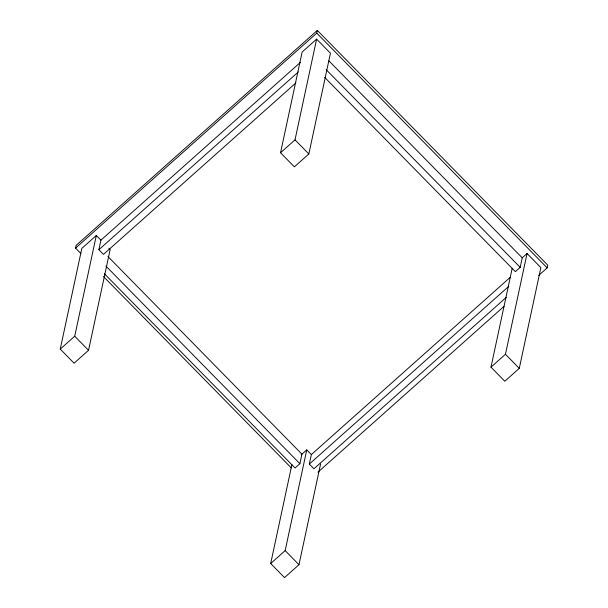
<?xml version="1.0" encoding="UTF-8"?>
<svg xmlns="http://www.w3.org/2000/svg" width="608" height="608" viewBox="0 0 608 608"><rect width="100%" height="100%" fill="white"/><g stroke="black" fill="none" stroke-linecap="round" stroke-linejoin="round"><path stroke-width="0.91" d="M80.872 253.513L75.559 248.102L76.137 245.381L317.338 30.4L547.755 265.149L547.17 267.87L538.68 275.439M108.824 248.208L110.147 249.546L88.548 350.292L74.077 363.196L60.245 349.106L81.844 248.36L96.322 235.463L100.928 240.16L98.884 249.69L103.497 254.38L295.876 82.916M60.245 349.106L74.723 336.209L96.322 235.463M280.546 152.768L302.138 52.014L316.616 39.117L330.44 53.208L308.841 153.953L294.371 166.85L280.546 152.768L295.017 139.863L316.616 39.117M75.559 248.102L316.76 33.121L317.338 30.4M320.583 463.957L298.984 564.703L284.514 577.6L270.689 563.517L291.893 464.618M104.424 273.775L295.055 467.993L299.881 463.699L301.925 454.168L107.973 256.561M270.689 563.517L285.16 550.612L306.759 449.867L311.372 454.564L309.32 464.094L313.926 468.791L506.312 297.327M324.733 77.429L515.364 271.654L520.19 267.353L522.234 257.822L527.052 253.521L540.877 267.611L519.278 368.357L504.807 381.254L490.983 367.171L512.187 268.272M490.983 367.171L505.453 354.274L527.052 253.521M100.928 240.16L300.382 62.388M98.884 249.69L298.338 71.911M301.249 454.784L306.759 449.867M311.364 454.571L510.112 277.43M309.32 464.094L508.774 286.322M317.984 472.135L504.017 306.333M316.76 33.121L547.17 267.87M328.943 60.891L522.234 257.822M326.238 69.745L520.19 267.353M295.017 139.863L308.841 153.953M505.453 354.274L519.278 368.357M105.929 266.091L299.881 463.699M103.444 276.511L291.354 467.97M74.723 336.209L88.548 350.292M285.16 550.612L298.984 564.703"/></g></svg>
